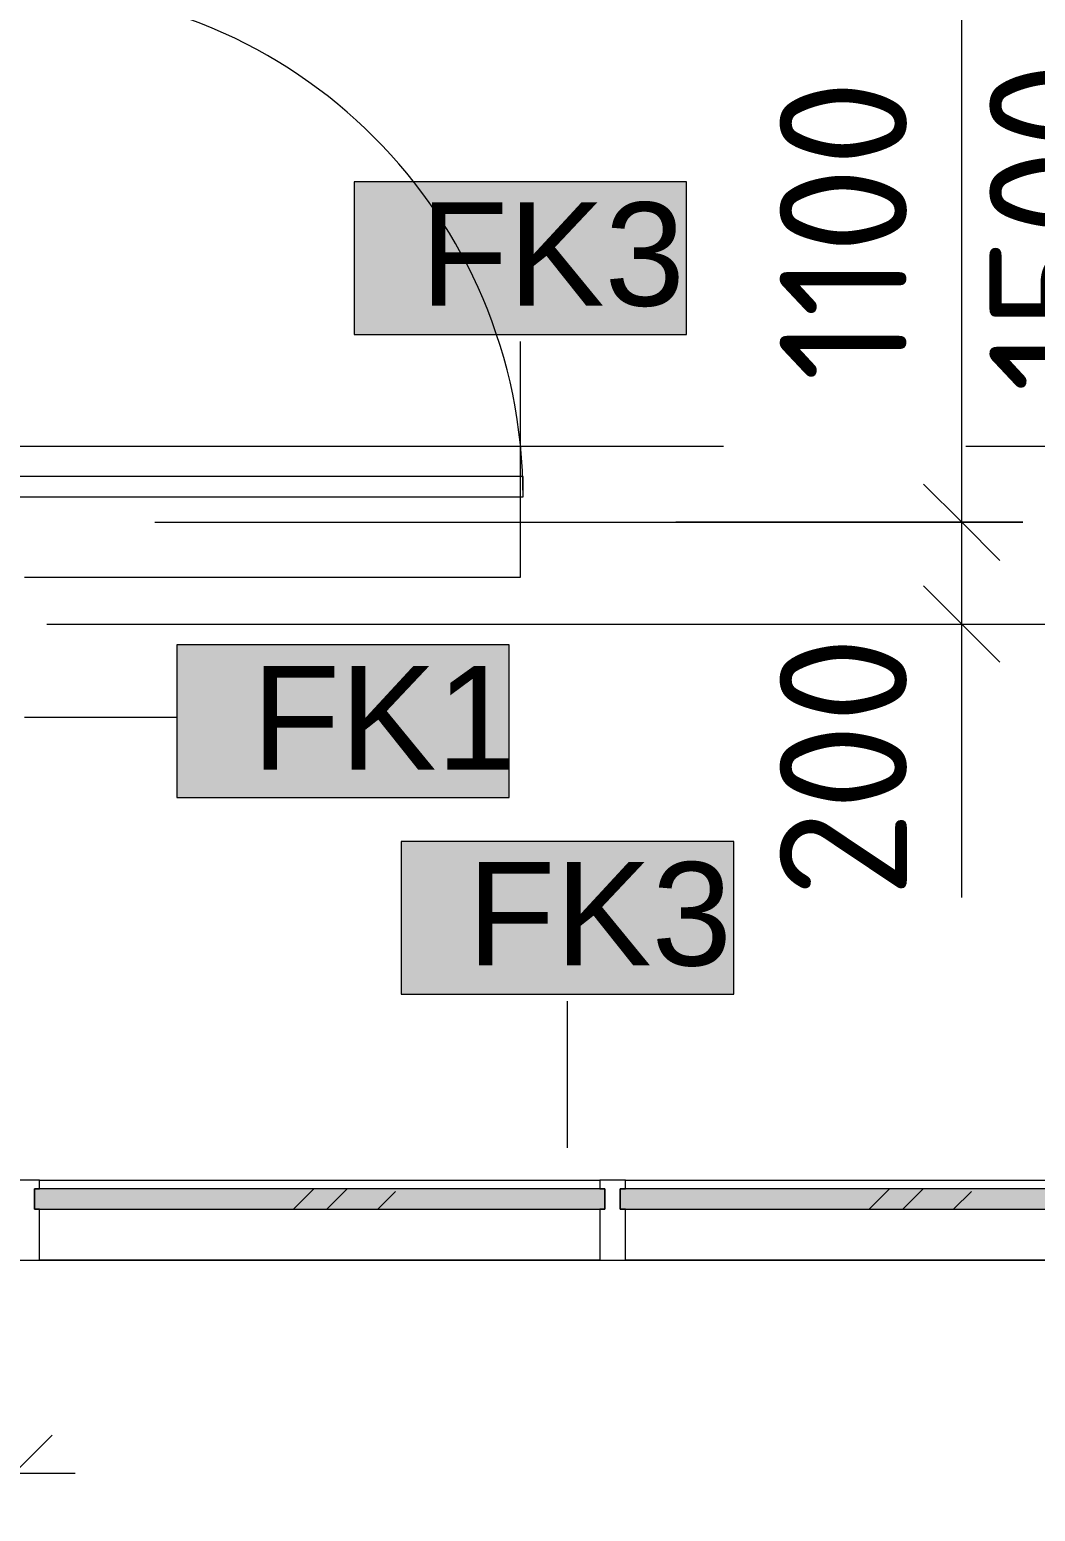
# Model space of a CAD drawing. Header units: millimetres. Extents: x -3817 to 677485, y -22715 to 103890.
# Drawn here: x 101672 to 103648, y 14817 to 17730 of the extents above; entities that cross this region are included whole.
import ezdxf

# ---------------------------------------------------------------- set-up
doc = ezdxf.new("R2010")
doc.units = ezdxf.units.MM
doc.layers.add('PDF _Геометрия', color=7, linetype='Continuous', true_color=0x1d1d1d)
doc.layers.add('PDF _Сплошная заливка', color=7, linetype='Continuous', true_color=0xffffff)
doc.layers.add('PDF _Текст', color=7, linetype='Continuous')
doc.styles.add('PDF GOST-Common', font='arial.ttf')
doc.styles.add('PDF ISOCPEUR', font='isocpeur.ttf')

msp = doc.modelspace()

# ---------------------------------------------------------------- hatches: boundary and pattern name
at = {"layer": 'PDF _Сплошная заливка', "transparency": 33554559}
msp.add_hatch(color=256, dxfattribs=at).paths.add_polyline_path([(102802.6, 15411.3), (102802.6, 15451.3), (101681.6, 15451.3), (101681.6, 15411.3), (102071.9, 15411.3)])

# ---------------------------------------------------------------- linework, layer by layer
at = {"layer": 'PDF _Геометрия', "color": 7, "lineweight": 9}
for points in [[(103503.6, 16641.7), (103503.6, 17861.7), (103503.6, 18181.7)], [(101662.1, 16653.6), (102636.5, 16653.6), (102636.5, 17117)], [(103503.6, 16441.7), (103503.6, 16881.7)], [(101917.9, 16761.7), (103503.6, 16761.7), (103623.6, 16761.7), (103503.6, 16761.7), (102941.6, 16761.7)], [(103503.6, 16024), (103503.6, 16598), (103503.6, 16661.7)], [(101706.1, 16561.7), (103503.6, 16561.7), (103623.6, 16561.7)], [(101962.6, 16561.7), (103915.8, 16561.7), (104035.8, 16561.7)], [(101662.1, 16378.8), (101961.4, 16378.8)], [(102729, 15531.8), (102729, 15820.1)], [(101691.6, 15468.3), (102792.6, 15468.3)], [(102842.6, 15468.3), (103792.6, 15468.3)], [(102190.5, 15411.3), (102230.5, 15451.3)], [(102256.2, 15411.3), (102296.2, 15451.3)], [(102356.2, 15411.3), (102391.2, 15446.4)], [(103321.9, 15411.3), (103361.9, 15451.3)], [(103387.6, 15411.3), (103427.6, 15451.3)], [(103487.6, 15411.3), (103522.6, 15446.4)], [(101691.6, 15311.3), (102792.6, 15311.3)], [(102842.6, 15311.3), (103792.6, 15311.3)], [(100723.6, 14892.4), (101761.6, 14892.4)]]:
    msp.add_lwpolyline(points, dxfattribs=at)
for points in [[(102963.1, 17430.9), (102310, 17430.9), (102310, 17130.9), (102963.1, 17130.9)], [(102614.5, 16520.7), (101961.4, 16520.7), (101961.4, 16220.7), (102614.5, 16220.7)], [(103055.6, 16134), (102402.4, 16134), (102402.4, 15834), (103055.6, 15834)], [(102792.6, 15451.3), (101691.6, 15451.3), (101691.6, 15468.3), (102792.6, 15468.3)], [(103792.6, 15451.3), (102842.6, 15451.3), (102842.6, 15468.3), (103792.6, 15468.3)], [(102792.6, 15311.3), (101691.6, 15311.3), (101691.6, 15411.3), (102792.6, 15411.3)], [(103792.6, 15311.3), (102842.6, 15311.3), (102842.6, 15411.3), (103792.6, 15411.3)]]:
    msp.add_lwpolyline(points, close=True, dxfattribs=at)
at = {"layer": 'PDF _Геометрия', "color": 253, "lineweight": 9, "true_color": 0xaaaaaa}
for points in [[(101447.7, 16911.4), (103035.2, 16911.4)], [(103511.4, 16911.4), (104146.4, 16911.4)], [(101814.7, 15311.3), (103402.2, 15311.3)]]:
    msp.add_lwpolyline(points, dxfattribs=at)
at = {"layer": 'PDF _Геометрия', "color": 253, "lineweight": 13, "true_color": 0xaaaaaa}
msp.add_lwpolyline([(102641.6, 16811.7), (102641.6, 16851.7), (101641.6, 16851.7), (101641.6, 16811.7)], close=True, dxfattribs=at)
at = {"layer": 'PDF _Геометрия', "color": 7, "lineweight": 20}
for points in [[(103428.6, 16836.7), (103503.6, 16761.7), (103578.6, 16686.7), (103503.6, 16761.7)], [(101641.6, 15451.3), (101651.6, 15451.3), (101651.6, 15411.3), (101641.6, 15411.3), (101641.6, 15311.3), (101691.6, 15311.3), (101691.6, 15411.3), (101681.6, 15411.3), (101681.6, 15451.3), (101691.6, 15451.3), (101691.6, 15468.3), (101641.6, 15468.3)], [(102792.6, 15451.3), (102802.6, 15451.3), (102802.6, 15411.3), (102792.6, 15411.3), (102792.6, 15311.3), (102842.6, 15311.3), (102842.6, 15411.3), (102832.6, 15411.3), (102832.6, 15451.3), (102842.6, 15451.3), (102842.6, 15468.3), (102792.6, 15468.3)], [(102802.6, 15451.3), (101681.6, 15451.3), (101681.6, 15411.3), (102802.6, 15411.3)], [(103802.6, 15451.3), (102832.6, 15451.3), (102832.6, 15411.3), (103802.6, 15411.3)]]:
    msp.add_lwpolyline(points, close=True, dxfattribs=at)
for points in [[(103428.6, 16636.7), (103503.6, 16561.7), (103578.6, 16486.7)], [(101716.6, 14967.4), (101641.6, 14892.4), (101566.6, 14817.4)]]:
    msp.add_lwpolyline(points, dxfattribs=at)
at = {"layer": 'PDF _Геометрия', "color": 253, "lineweight": 9, "true_color": 0xaaaaaa}
msp.add_arc((101641.6, 16811.7), 1000, 0, 89.9999, dxfattribs=at)
at = {"layer": 'PDF _Сплошная заливка', "lineweight": 9, "transparency": 33554559}
for points in [[(102963.1, 17430.9), (102310, 17430.9), (102963.1, 17130.9), (102310, 17130.9)], [(102614.5, 16520.7), (101961.4, 16520.7), (102614.5, 16220.7), (101961.4, 16220.7)], [(103055.6, 16134), (102402.4, 16134), (103055.6, 15834), (102402.4, 15834)]]:
    msp.add_solid(points, dxfattribs=at)
at = {"layer": 'PDF _Сплошная заливка', "lineweight": 35, "transparency": 33554559}
msp.add_solid([(102832.6, 15411.3), (103802.6, 15411.3), (102832.6, 15451.3), (103802.6, 15451.3)], dxfattribs=at)

# ---------------------------------------------------------------- texts
at = {"layer": 'PDF _Текст', "char_height": 250.11, "attachment_point": 4, "rotation": 90, "style": 'PDF ISOCPEUR'}
for s, insert in [('1500', (103683, 17017.2)), ('1100', (103270.8, 17038.8)), ('200', (103270.8, 16024))]:
    msp.add_mtext(s, dxfattribs=dict(at, insert=insert))
at = {"layer": 'PDF _Текст', "char_height": 203.2, "attachment_point": 4, "style": 'PDF GOST-Common'}
for s, insert in [('FK3', (102439.1, 17287.5)), ('FK1', (102108.5, 16377.3)), ('FK3', (102531.6, 15990.6))]:
    msp.add_mtext(s, dxfattribs=dict(at, insert=insert))

doc.saveas('drawing.dxf')
